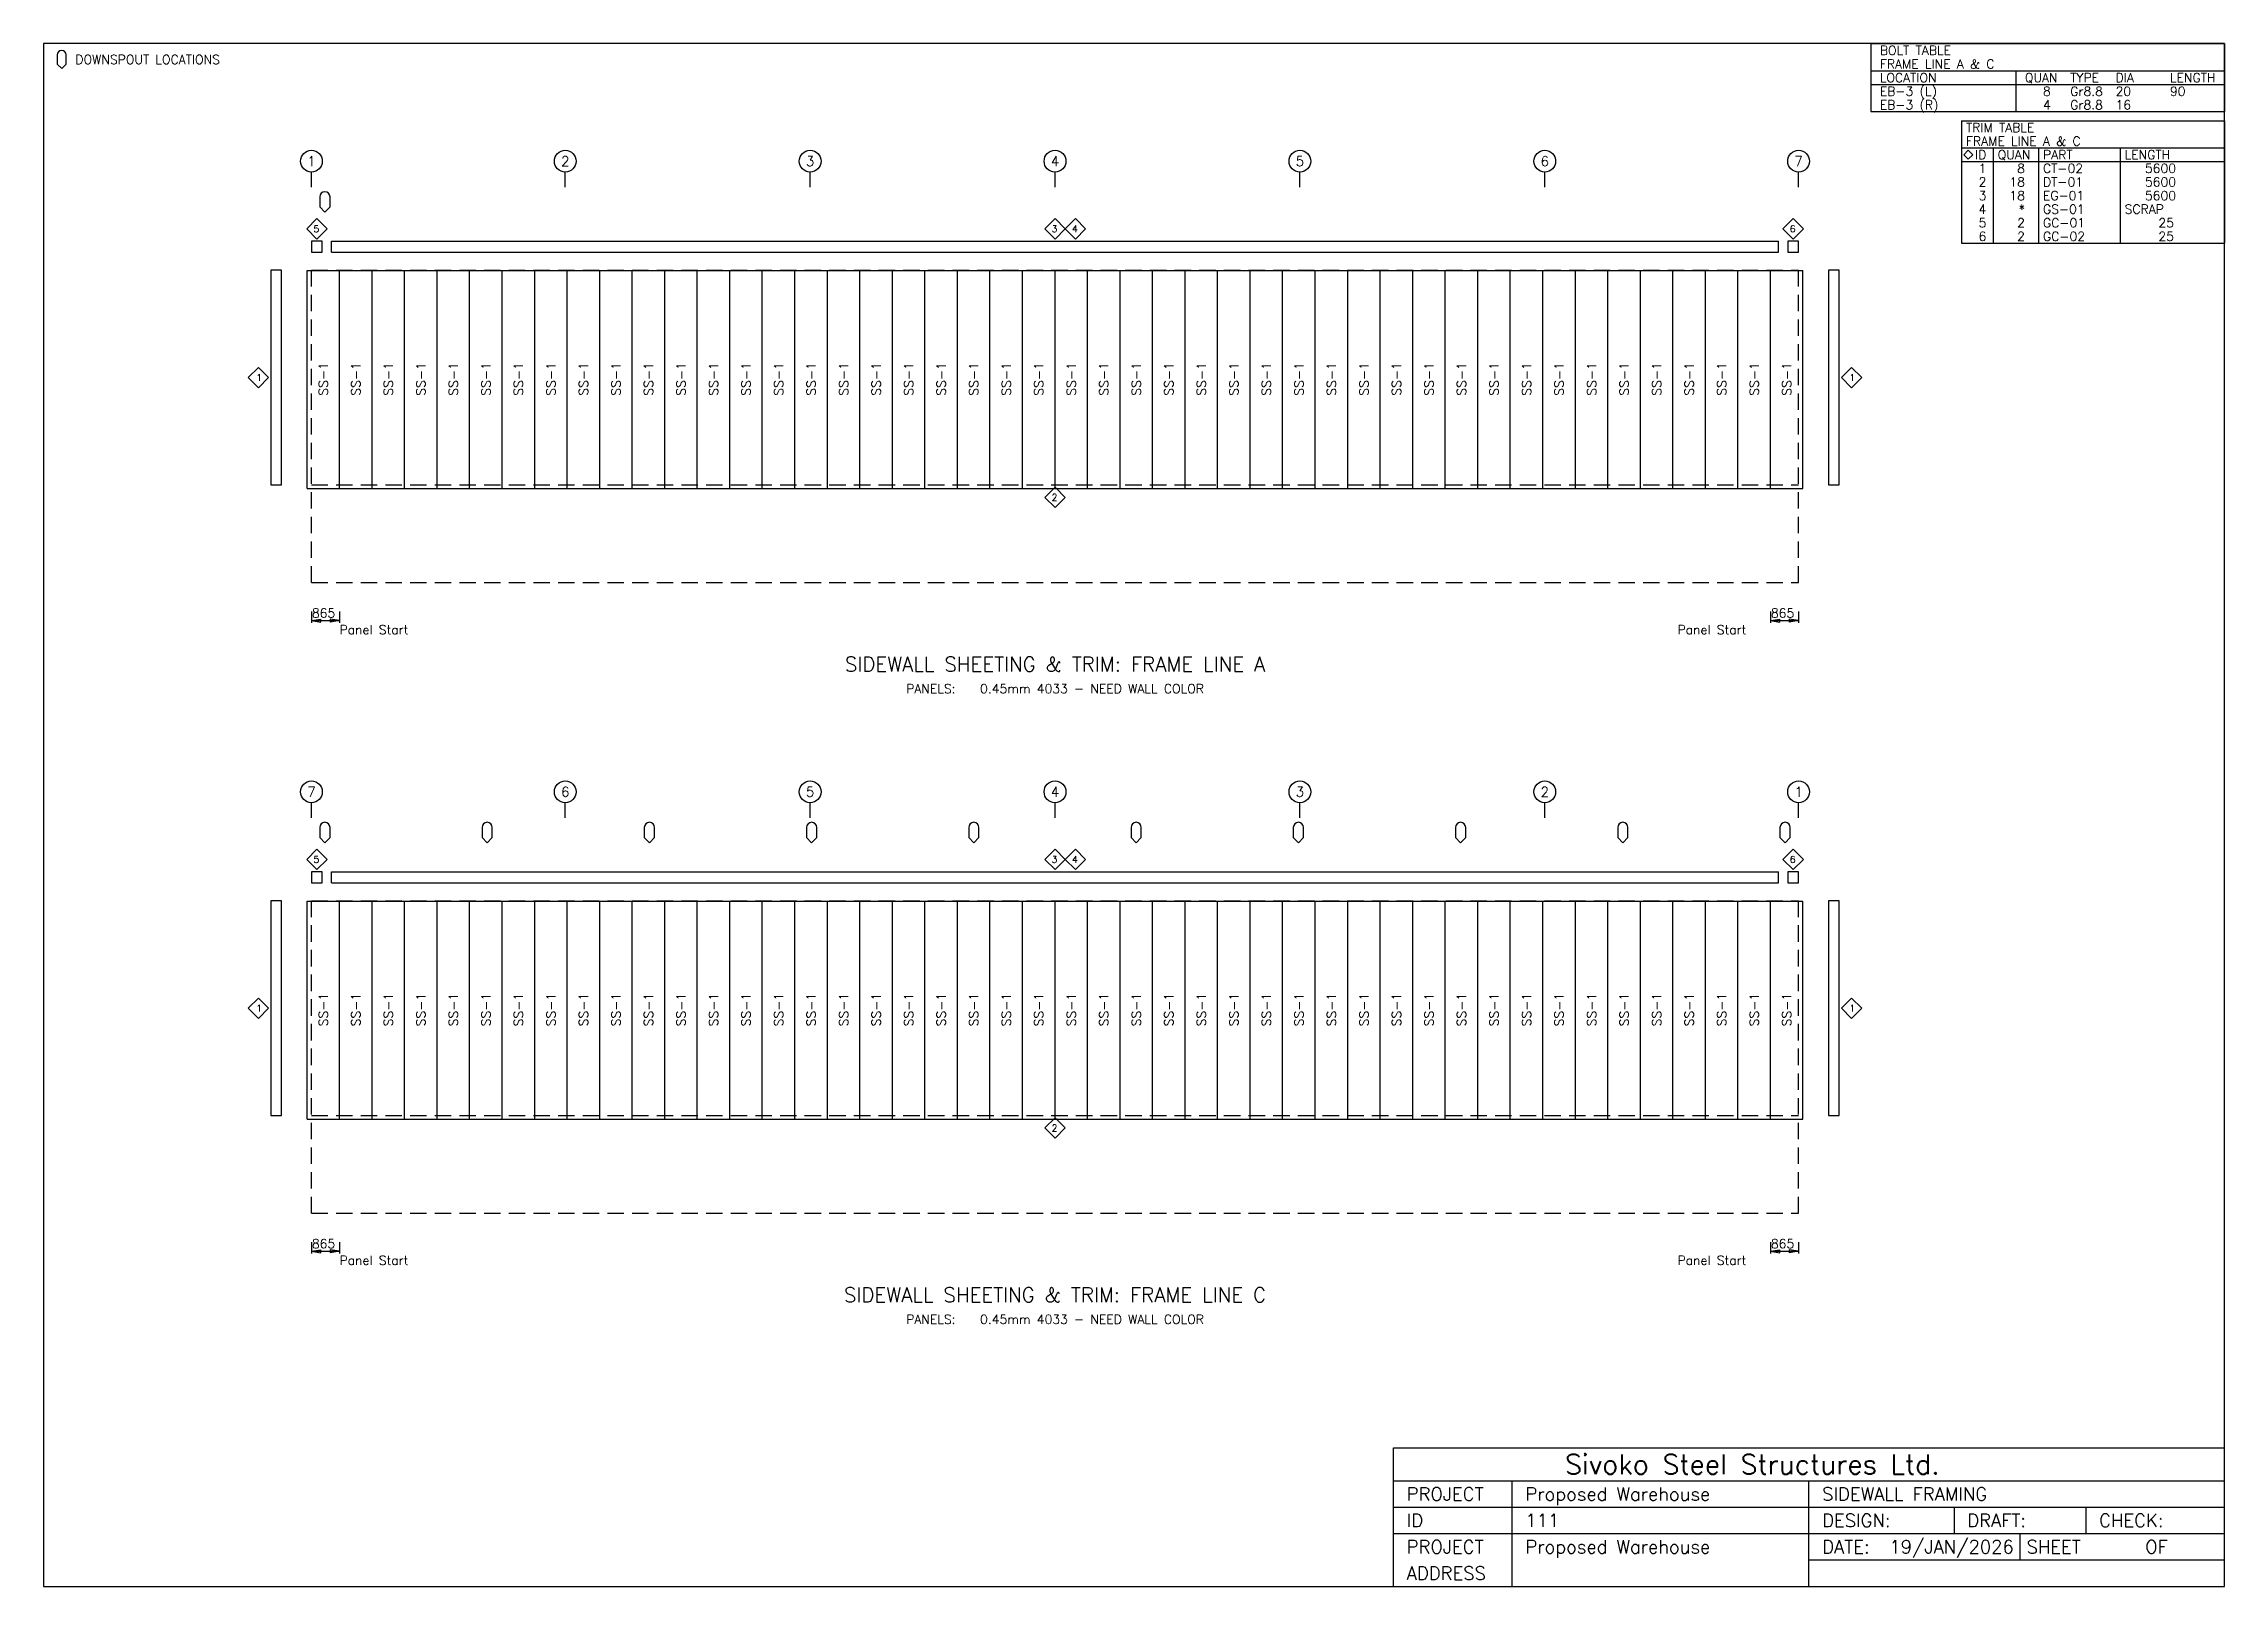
# Model space of a CAD drawing. Extents: x 0 to 67059, y 0 to 47420.
import ezdxf
from ezdxf.enums import TextEntityAlignment as Align

# ---------------------------------------------------------------- set-up
doc = ezdxf.new("R2010")
doc.units = 0
doc.linetypes.add('CONTIN', pattern=[0])
doc.linetypes.add('DASHED', pattern=[758.33, 506.93, -251.4])
doc.layers.get('0').update_dxf_attribs({"linetype": 'CONTIN'})
for name, color, linetype in [('1', 7, 'CONTIN'), ('11', 7, 'CONTIN'), ('12', 6, 'CONTIN'), ('13', 1, 'CONTIN'), ('14', 7, 'CONTIN'), ('15', 7, 'CONTIN'), ('2', 6, 'CONTIN'), ('22', 7, 'CONTIN'), ('26', 7, 'CONTIN'), ('3', 7, 'CONTIN'), ('5', 5, 'DASHED')]:
    doc.layers.add(name, color=color, linetype=linetype)
doc.styles.add('SIMPLEX', font='SIMPLEX')

# ---------------------------------------------------------------- blocks, each defined once
blk = doc.blocks.new('ARROW')
for p, q in [((0, 0), (-290, 48)), ((-290, 48), (-290, -48)), ((0, 0), (-290, -48))]:
    blk.add_line(p, q)
blk = doc.blocks.new('SHIELD')
for p, q in [((-12.7, 38.1), (-12.7, 12.7)), ((-12.7, 12.7), (0, 0)), ((0, 0), (12.7, 12.7)), ((12.7, 12.7), (12.7, 38.1))]:
    blk.add_line(p, q)
blk.add_arc((0, 38.1), 12.7, 0, 180)
blk = doc.blocks.new('DIAMOND')
for p, q in [((0, 25.4), (-12.7, 12.7)), ((-12.7, 12.7), (0, 0)), ((12.7, 12.7), (0, 25.4)), ((0, 0), (12.7, 12.7))]:
    blk.add_line(p, q)
blk = doc.blocks.new('SW1PNL')
at = {"layer": '1'}
for p, q in [((0, 10492.1982), (0, 10157.624)), ((334.574524, 10492.1982), (0, 10492.1982)), ((0, 10157.624), (334.574524, 10157.624)), ((334.574524, 10157.624), (334.574524, 10492.1982)), ((613.386658, 10157.624), (613.386658, 10492.1982)), ((613.386658, 10492.1982), (45116.6133, 10492.1982)), ((613.386658, 10157.624), (45116.6133, 10157.624)), ((45116.6133, 10157.624), (45116.6133, 10492.1982)), ((45395.4219, 10492.1982), (45395.4219, 10157.624)), ((45730, 10492.1982), (45395.4219, 10492.1982)), ((45395.4219, 10157.624), (45730, 10157.624)), ((45730, 10157.624), (45730, 10492.1982)), ((-915.72144, 9600), (-1250.2959, 9600)), ((-1250.2959, 9600), (-1250.2959, 3000.00024)), ((-915.72144, 3000), (-915.72144, 9600)), ((-135.04756, 9590.00098), (864.952454, 9590.00098)), ((-135.04756, 2890), (-135.04756, 9590.00098)), ((864.952454, 2890), (864.952454, 9590.00098)), ((864.952454, 9590.00098), (1864.95227, 9590.00098)), ((864.952454, 2890), (864.952454, 9590.00098)), ((1864.95227, 2890), (1864.95227, 9590.00098)), ((1864.95227, 9590.00098), (2864.95239, 9590.00098)), ((1864.95227, 2890), (1864.95227, 9590.00098)), ((2864.95239, 2890), (2864.95239, 9590.00098)), ((2864.95239, 9590.00098), (3864.95239, 9590.00098)), ((2864.95239, 2890), (2864.95239, 9590.00098)), ((3864.95239, 2890), (3864.95239, 9590.00098)), ((3864.95239, 9590.00098), (4864.95264, 9590.00098)), ((3864.95239, 2890), (3864.95239, 9590.00098)), ((4864.95264, 2890), (4864.95264, 9590.00098)), ((4864.95264, 9590.00098), (5864.95215, 9590.00098)), ((4864.95264, 2890), (4864.95264, 9590.00098)), ((5864.95215, 2890), (5864.95215, 9590.00098)), ((5864.95215, 9590.00098), (6864.95215, 9590.00098)), ((5864.95215, 2890), (5864.95215, 9590.00098)), ((6864.95215, 2890), (6864.95215, 9590.00098)), ((6864.95215, 9590.00098), (7864.95215, 9590.00098)), ((6864.95215, 2890), (6864.95215, 9590.00098)), ((7864.95215, 2890), (7864.95215, 9590.00098)), ((7864.95215, 9590.00098), (8864.95215, 9590.00098)), ((7864.95215, 2890), (7864.95215, 9590.00098)), ((8864.95215, 2890), (8864.95215, 9590.00098)), ((8864.95215, 9590.00098), (9864.95313, 9590.00098)), ((8864.95215, 2890), (8864.95215, 9590.00098)), ((9864.95313, 2890), (9864.95313, 9590.00098)), ((9864.95313, 9590.00098), (10864.9531, 9590.00098)), ((9864.95313, 2890), (9864.95313, 9590.00098)), ((10864.9521, 9590.00098), (11864.9521, 9590.00098)), ((10864.9521, 2890), (10864.9521, 9590.00098)), ((10864.9531, 2890), (10864.9531, 9590.00098)), ((11864.9521, 2890), (11864.9521, 9590.00098)), ((11864.9521, 9590.00098), (12864.9521, 9590.00098)), ((11864.9521, 2890), (11864.9521, 9590.00098)), ((12864.9521, 2890), (12864.9521, 9590.00098)), ((12864.9521, 9590.00098), (13864.9521, 9590.00098)), ((12864.9521, 2890), (12864.9521, 9590.00098)), ((13864.9521, 2890), (13864.9521, 9590.00098)), ((13864.9521, 9590.00098), (14864.9502, 9590.00098)), ((13864.9521, 2890), (13864.9521, 9590.00098)), ((14864.9502, 2890), (14864.9502, 9590.00098)), ((14864.9531, 9590.00098), (15864.9521, 9590.00098)), ((14864.9531, 2890), (14864.9531, 9590.00098)), ((15864.9521, 2890), (15864.9521, 9590.00098)), ((15864.9521, 9590.00098), (16864.9512, 9590.00098)), ((15864.9521, 2890), (15864.9521, 9590.00098)), ((16864.9512, 2890), (16864.9512, 9590.00098)), ((16864.9512, 9590.00098), (17864.9512, 9590.00098)), ((16864.9512, 2890), (16864.9512, 9590.00098)), ((17864.9512, 2890), (17864.9512, 9590.00098)), ((17864.9531, 9590.00098), (18864.9512, 9590.00098)), ((17864.9531, 2890), (17864.9531, 9590.00098)), ((18864.9512, 2890), (18864.9512, 9590.00098)), ((18864.9512, 9590.00098), (19864.9512, 9590.00098)), ((18864.9512, 2890), (18864.9512, 9590.00098)), ((19864.9512, 2890), (19864.9512, 9590.00098)), ((19864.9531, 9590.00098), (20864.9531, 9590.00098)), ((19864.9531, 2890), (19864.9531, 9590.00098)), ((20864.9531, 2890), (20864.9531, 9590.00098)), ((20864.9531, 9590.00098), (21864.9512, 9590.00098)), ((20864.9531, 2890), (20864.9531, 9590.00098)), ((21864.9512, 2890), (21864.9512, 9590.00098)), ((21864.9512, 9590.00098), (22864.9512, 9590.00098)), ((21864.9512, 2890), (21864.9512, 9590.00098)), ((22864.9512, 2890), (22864.9512, 9590.00098)), ((22864.9531, 9590.00098), (23864.9531, 9590.00098)), ((22864.9531, 2890), (22864.9531, 9590.00098)), ((23864.9531, 2890), (23864.9531, 9590.00098)), ((23864.9531, 9590.00098), (24864.9512, 9590.00098)), ((23864.9531, 2890), (23864.9531, 9590.00098)), ((24864.9512, 2890), (24864.9512, 9590.00098)), ((24864.9512, 9590.00098), (25864.9512, 9590.00098)), ((24864.9512, 2890), (24864.9512, 9590.00098)), ((25864.9512, 2890), (25864.9512, 9590.00098)), ((25864.9531, 9590.00098), (26864.9512, 9590.00098)), ((25864.9531, 2890), (25864.9531, 9590.00098)), ((26864.9512, 2890), (26864.9512, 9590.00098)), ((26864.9512, 9590.00098), (27864.9531, 9590.00098)), ((26864.9512, 2890), (26864.9512, 9590.00098)), ((27864.9531, 2890), (27864.9531, 9590.00098)), ((27864.9531, 9590.00098), (28864.9531, 9590.00098)), ((27864.9531, 2890), (27864.9531, 9590.00098)), ((28864.9531, 2890), (28864.9531, 9590.00098)), ((28864.9531, 9590.00098), (29864.9531, 9590.00098)), ((28864.9531, 2890), (28864.9531, 9590.00098)), ((29864.9531, 2890), (29864.9531, 9590.00098)), ((29864.9531, 9590.00098), (30864.9531, 9590.00098)), ((29864.9531, 2890), (29864.9531, 9590.00098)), ((30864.9512, 9590.00098), (31864.9512, 9590.00098)), ((30864.9512, 2890), (30864.9512, 9590.00098)), ((30864.9531, 2890), (30864.9531, 9590.00098)), ((31864.9512, 2890), (31864.9512, 9590.00098)), ((31864.9512, 9590.00098), (32864.9531, 9590.00098)), ((31864.9512, 2890), (31864.9512, 9590.00098)), ((32864.9531, 2890), (32864.9531, 9590.00098)), ((32864.9531, 9590.00098), (33864.9531, 9590.00098)), ((32864.9531, 2890), (32864.9531, 9590.00098)), ((33864.9531, 2890), (33864.9531, 9590.00098)), ((33864.9531, 9590.00098), (34864.9531, 9590.00098)), ((33864.9531, 2890), (33864.9531, 9590.00098)), ((34864.9531, 2890), (34864.9531, 9590.00098)), ((34864.9531, 9590.00098), (35864.9531, 9590.00098)), ((34864.9531, 2890), (34864.9531, 9590.00098)), ((35864.9531, 2890), (35864.9531, 9590.00098)), ((35864.9531, 9590.00098), (36864.957, 9590.00098)), ((35864.9531, 2890), (35864.9531, 9590.00098)), ((36864.9492, 9590.00098), (37864.9492, 9590.00098)), ((36864.9492, 2890), (36864.9492, 9590.00098)), ((36864.957, 2890), (36864.957, 9590.00098)), ((37864.9492, 2890), (37864.9492, 9590.00098)), ((37864.9492, 9590.00098), (38864.9531, 9590.00098)), ((37864.9492, 2890), (37864.9492, 9590.00098)), ((38864.9531, 2890), (38864.9531, 9590.00098)), ((38864.9531, 9590.00098), (39864.9531, 9590.00098)), ((38864.9531, 2890), (38864.9531, 9590.00098)), ((39864.9531, 2890), (39864.9531, 9590.00098)), ((39864.9531, 9590.00098), (40864.9531, 9590.00098)), ((39864.9531, 2890), (39864.9531, 9590.00098)), ((40864.9531, 2890), (40864.9531, 9590.00098)), ((40864.9531, 9590.00098), (41864.9531, 9590.00098)), ((40864.9531, 2890), (40864.9531, 9590.00098)), ((41864.9531, 2890), (41864.9531, 9590.00098)), ((41864.9531, 9590.00098), (42864.9531, 9590.00098)), ((41864.9531, 2890), (41864.9531, 9590.00098)), ((42864.9531, 2890), (42864.9531, 9590.00098)), ((42864.9531, 9590.00098), (43864.957, 9590.00098)), ((42864.9531, 2890), (42864.9531, 9590.00098)), ((43864.9492, 9590.00098), (44864.9492, 9590.00098)), ((43864.9492, 2890), (43864.9492, 9590.00098)), ((43864.957, 2890), (43864.957, 9590.00098)), ((44864.9492, 2890), (44864.9492, 9590.00098)), ((44864.9492, 9590.00098), (45864.9531, 9590.00098)), ((44864.9492, 2890), (44864.9492, 9590.00098)), ((45864.9531, 2890), (45864.9531, 9590.00098)), ((46980.2031, 9600), (46645.625, 9600)), ((46645.625, 9600), (46645.625, 3000)), ((46980.2031, 3000.00024), (46980.2031, 9600)), ((-1250.2959, 3000.00024), (-915.72144, 3000)), ((-135.04756, 2890), (864.952454, 2890)), ((864.952454, 2890), (1864.95227, 2890)), ((1864.95227, 2890), (2864.95239, 2890)), ((2864.95239, 2890), (3864.95239, 2890)), ((3864.95239, 2890), (4864.95264, 2890)), ((4864.95264, 2890), (5864.95215, 2890)), ((5864.95215, 2890), (6864.95215, 2890)), ((6864.95215, 2890), (7864.95215, 2890)), ((7864.95215, 2890), (8864.95215, 2890)), ((8864.95215, 2890), (9864.95313, 2890)), ((9864.95313, 2890), (10864.9531, 2890)), ((10864.9521, 2890), (11864.9521, 2890)), ((11864.9521, 2890), (12864.9521, 2890)), ((12864.9521, 2890), (13864.9521, 2890)), ((13864.9521, 2890), (14864.9502, 2890)), ((14864.9531, 2890), (15864.9521, 2890)), ((15864.9521, 2890), (16864.9512, 2890)), ((16864.9512, 2890), (17864.9512, 2890)), ((17864.9531, 2890), (18864.9512, 2890)), ((18864.9512, 2890), (19864.9512, 2890)), ((19864.9531, 2890), (20864.9531, 2890)), ((20864.9531, 2890), (21864.9512, 2890)), ((21864.9512, 2890), (22864.9512, 2890)), ((22864.9531, 2890), (23864.9531, 2890)), ((23864.9531, 2890), (24864.9512, 2890)), ((24864.9512, 2890), (25864.9512, 2890)), ((25864.9531, 2890), (26864.9512, 2890)), ((26864.9512, 2890), (27864.9531, 2890)), ((27864.9531, 2890), (28864.9531, 2890)), ((28864.9531, 2890), (29864.9531, 2890)), ((29864.9531, 2890), (30864.9531, 2890)), ((30864.9512, 2890), (31864.9512, 2890)), ((31864.9512, 2890), (32864.9531, 2890)), ((32864.9531, 2890), (33864.9531, 2890)), ((33864.9531, 2890), (34864.9531, 2890)), ((34864.9531, 2890), (35864.9531, 2890)), ((35864.9531, 2890), (36864.957, 2890)), ((36864.9492, 2890), (37864.9492, 2890)), ((37864.9492, 2890), (38864.9531, 2890)), ((38864.9531, 2890), (39864.9531, 2890)), ((39864.9531, 2890), (40864.9531, 2890)), ((40864.9531, 2890), (41864.9531, 2890)), ((41864.9531, 2890), (42864.9531, 2890)), ((42864.9531, 2890), (43864.957, 2890)), ((43864.9492, 2890), (44864.9492, 2890)), ((44864.9492, 2890), (45864.9531, 2890)), ((46645.625, 3000), (46980.2031, 3000.00024))]:
    blk.add_line(p, q, dxfattribs=at)
at = {"layer": '12'}
for p, q in [((0, 12148.3428), (0, 12616.7471)), ((7804.99951, 12148.3428), (7804.99951, 12616.7471)), ((15335, 12148.3428), (15335, 12616.7471)), ((22865, 12148.3428), (22865, 12616.7471)), ((30395.002, 12148.3428), (30395.002, 12616.7471)), ((37925, 12148.3428), (37925, 12616.7471)), ((45730, 12148.3428), (45730, 12616.7471)), ((0, -892.19873), (0, -1240.7139)), ((864.952454, -892.19873), (864.952454, -1240.7139)), ((44864.9492, -892.19873), (44864.9492, -1240.7139)), ((45730, -892.19873), (45730, -1240.7139))]:
    blk.add_line(p, q, dxfattribs=at)
at = {"layer": '13'}
for centre in [(0, 12951.3213), (7804.99951, 12951.3213), (15335, 12951.3213), (22865, 12951.3213), (30395.002, 12951.3213), (37925, 12951.3213), (45730, 12951.3213)]:
    blk.add_circle(centre, 334.574524, dxfattribs=at)
at = {"layer": '2'}
for p, q in [((0, -1171.0109), (864.952454, -1171.0109)), ((44864.9492, -1171.0109), (45730, -1171.0109))]:
    blk.add_line(p, q, dxfattribs=at)
at = {"layer": '5'}
for p, q in [((0, 0), (0, 9600)), ((0, 9600), (45730, 9600)), ((45730, 0), (45730, 9600)), ((0, 0), (0, 3000)), ((0, 3000), (45730, 3000)), ((45730, 0), (45730, 3000)), ((0, 0), (45730, 0))]:
    blk.add_line(p, q, dxfattribs=at)
at = {"layer": '2'}
for name, p, xscale, yscale, zscale in [('SHIELD', (415, 11387.1855), 12.3489609, 12.3489609, 12.3489609), ('DIAMOND', (167.287262, 10559.1123), 24.6979237, 24.6979237, 24.6979237), ('DIAMOND', (22865, 10559.1123), 24.6979237, 24.6979237, 24.6979237), ('DIAMOND', (23492.3262, 10559.1123), 24.6979237, 24.6979237, 24.6979237), ('DIAMOND', (45562.7109, 10559.1123), 24.6979237, 24.6979237, 24.6979237), ('DIAMOND', (-1630.8746, 5986.33643), 24.6979237, 24.6979237, 24.6979237), ('DIAMOND', (47360.7813, 5986.33594), 24.6979237, 24.6979237, 24.6979237), ('DIAMOND', (22865, 2305.75781), 24.6979237, 24.6979237, 24.6979237)]:
    blk.add_blockref(name, p, dxfattribs=dict(at, xscale=xscale, yscale=yscale, zscale=zscale))
at = {"layer": '2', "rotation": 180}
for p in [(0, -1171.0109), (44864.9492, -1171.0109)]:
    blk.add_blockref('ARROW', p, dxfattribs=at)
at = {"layer": '2'}
for p in [(864.952454, -1171.0109), (45730, -1171.0109)]:
    blk.add_blockref('ARROW', p, dxfattribs=at)
at = {"layer": '11', "style": 'SIMPLEX'}
for p in [(14.258045, -1078.0735), (44879.2578, -1078.0735)]:
    blk.add_text('865', height=278.812103, dxfattribs=at).set_placement(p)
at = {"layer": '13', "style": 'SIMPLEX'}
for s, p in [('1', (0, 12800.7627)), ('2', (7804.99951, 12800.7627)), ('3', (15335, 12800.7627)), ('4', (22865, 12800.7627)), ('5', (30395.002, 12800.7627)), ('6', (37925, 12800.7627)), ('7', (45730, 12800.7627))]:
    blk.add_text(s, height=301.117096, dxfattribs=at).set_placement(p, align=Align.CENTER)
at = {"layer": '15', "style": 'SIMPLEX'}
for p in [(864.952454, -1589.2289), (42007.1289, -1589.2289)]:
    blk.add_text('Panel Start', height=278.812103, dxfattribs=at).set_placement(p)
for s, height, p in [('SIDEWALL SHEETING & TRIM: FRAME LINE A', 446.099365, (22865, -2732.3586)), ('PANELS:   0.45mm 4033 - NEED WALL COLOR', 278.812103, (22865, -3401.5081))]:
    blk.add_text(s, height=height, dxfattribs=at).set_placement(p, align=Align.CENTER)
at = {"layer": '2', "style": 'SIMPLEX'}
for s, p in [('5', (62.732731, 10768.2217)), ('3', (22760.4453, 10768.2217)), ('4', (23387.7715, 10768.2217)), ('6', (45458.1563, 10768.2217)), ('1', (-1698.8348, 6195.4458)), ('1', (47292.8164, 6195.44531)), ('2', (22760.4453, 2514.86694))]:
    blk.add_text(s, height=209.109085, dxfattribs=at).set_placement(p)
at = {"layer": '3', "style": 'SIMPLEX'}
for p in [(504.358459, 5745.10889), (1504.3584, 5745.10889), (2504.3584, 5745.10889), (3504.35864, 5745.10889), (4504.3584, 5745.10889), (5504.3584, 5745.10889), (6504.35889, 5745.10889), (7504.35791, 5745.10889), (8504.3584, 5745.10889), (9504.3584, 5745.10889), (10504.3584, 5745.10889), (11504.3584, 5745.10889), (12504.3584, 5745.10889), (13504.3584, 5745.10889), (14504.3564, 5745.10889), (15504.3584, 5745.10889), (16504.3574, 5745.10889), (17504.3574, 5745.10889), (18504.3594, 5745.10889), (19504.3574, 5745.10889), (20504.3594, 5745.10889), (21504.3574, 5745.10889), (22504.3574, 5745.10889), (23504.3594, 5745.10889), (24504.3574, 5745.10889), (25504.3574, 5745.10889), (26504.3594, 5745.10889), (27504.3594, 5745.10889), (28504.3594, 5745.10889), (29504.3594, 5745.10889), (30504.3613, 5745.10889), (31504.3555, 5745.10889), (32504.3594, 5745.10889), (33504.3594, 5745.10889), (34504.3594, 5745.10889), (35504.3594, 5745.10889), (36504.3594, 5745.10889), (37504.3555, 5745.10889), (38504.3555, 5745.10889), (39504.3555, 5745.10889), (40504.3594, 5745.10889), (41504.3594, 5745.10889), (42504.3594, 5745.10889), (43504.3594, 5745.10889), (44504.3555, 5745.10889), (45504.3555, 5745.10889)]:
    blk.add_text('SS-1', height=278.812103, rotation=90, dxfattribs=at).set_placement(p)
blk = doc.blocks.new('SW2PNL')
at = {"layer": '1'}
for p, q in [((0, 10492.1982), (0, 10157.624)), ((334.574524, 10492.1982), (0, 10492.1982)), ((0, 10157.624), (334.574524, 10157.624)), ((334.574524, 10157.624), (334.574524, 10492.1982)), ((613.386658, 10157.624), (613.386658, 10492.1982)), ((613.386658, 10492.1982), (45116.6133, 10492.1982)), ((613.386658, 10157.624), (45116.6133, 10157.624)), ((45116.6133, 10157.624), (45116.6133, 10492.1982)), ((45395.4219, 10492.1982), (45395.4219, 10157.624)), ((45730, 10492.1982), (45395.4219, 10492.1982)), ((45395.4219, 10157.624), (45730, 10157.624)), ((45730, 10157.624), (45730, 10492.1982)), ((-915.72144, 9600), (-1250.2959, 9600)), ((-1250.2959, 9600), (-1250.2959, 3000.00024)), ((-915.72144, 3000), (-915.72144, 9600)), ((-135.04756, 9590.00098), (864.952454, 9590.00098)), ((-135.04756, 2890), (-135.04756, 9590.00098)), ((864.952454, 2890), (864.952454, 9590.00098)), ((864.952454, 9590.00098), (1864.95227, 9590.00098)), ((864.952454, 2890), (864.952454, 9590.00098)), ((1864.95227, 2890), (1864.95227, 9590.00098)), ((1864.95227, 9590.00098), (2864.95239, 9590.00098)), ((1864.95227, 2890), (1864.95227, 9590.00098)), ((2864.95239, 2890), (2864.95239, 9590.00098)), ((2864.95239, 9590.00098), (3864.95239, 9590.00098)), ((2864.95239, 2890), (2864.95239, 9590.00098)), ((3864.95239, 2890), (3864.95239, 9590.00098)), ((3864.95239, 9590.00098), (4864.95264, 9590.00098)), ((3864.95239, 2890), (3864.95239, 9590.00098)), ((4864.95264, 2890), (4864.95264, 9590.00098)), ((4864.95264, 9590.00098), (5864.95215, 9590.00098)), ((4864.95264, 2890), (4864.95264, 9590.00098)), ((5864.95215, 2890), (5864.95215, 9590.00098)), ((5864.95215, 9590.00098), (6864.95215, 9590.00098)), ((5864.95215, 2890), (5864.95215, 9590.00098)), ((6864.95215, 2890), (6864.95215, 9590.00098)), ((6864.95215, 9590.00098), (7864.95215, 9590.00098)), ((6864.95215, 2890), (6864.95215, 9590.00098)), ((7864.95215, 2890), (7864.95215, 9590.00098)), ((7864.95215, 9590.00098), (8864.95215, 9590.00098)), ((7864.95215, 2890), (7864.95215, 9590.00098)), ((8864.95215, 2890), (8864.95215, 9590.00098)), ((8864.95215, 9590.00098), (9864.95313, 9590.00098)), ((8864.95215, 2890), (8864.95215, 9590.00098)), ((9864.95313, 2890), (9864.95313, 9590.00098)), ((9864.95313, 9590.00098), (10864.9531, 9590.00098)), ((9864.95313, 2890), (9864.95313, 9590.00098)), ((10864.9521, 9590.00098), (11864.9521, 9590.00098)), ((10864.9521, 2890), (10864.9521, 9590.00098)), ((10864.9531, 2890), (10864.9531, 9590.00098)), ((11864.9521, 2890), (11864.9521, 9590.00098)), ((11864.9521, 9590.00098), (12864.9521, 9590.00098)), ((11864.9521, 2890), (11864.9521, 9590.00098)), ((12864.9521, 2890), (12864.9521, 9590.00098)), ((12864.9521, 9590.00098), (13864.9521, 9590.00098)), ((12864.9521, 2890), (12864.9521, 9590.00098)), ((13864.9521, 2890), (13864.9521, 9590.00098)), ((13864.9521, 9590.00098), (14864.9502, 9590.00098)), ((13864.9521, 2890), (13864.9521, 9590.00098)), ((14864.9502, 2890), (14864.9502, 9590.00098)), ((14864.9531, 9590.00098), (15864.9521, 9590.00098)), ((14864.9531, 2890), (14864.9531, 9590.00098)), ((15864.9521, 2890), (15864.9521, 9590.00098)), ((15864.9521, 9590.00098), (16864.9512, 9590.00098)), ((15864.9521, 2890), (15864.9521, 9590.00098)), ((16864.9512, 2890), (16864.9512, 9590.00098)), ((16864.9512, 9590.00098), (17864.9512, 9590.00098)), ((16864.9512, 2890), (16864.9512, 9590.00098)), ((17864.9512, 2890), (17864.9512, 9590.00098)), ((17864.9531, 9590.00098), (18864.9512, 9590.00098)), ((17864.9531, 2890), (17864.9531, 9590.00098)), ((18864.9512, 2890), (18864.9512, 9590.00098)), ((18864.9512, 9590.00098), (19864.9512, 9590.00098)), ((18864.9512, 2890), (18864.9512, 9590.00098)), ((19864.9512, 2890), (19864.9512, 9590.00098)), ((19864.9531, 9590.00098), (20864.9531, 9590.00098)), ((19864.9531, 2890), (19864.9531, 9590.00098)), ((20864.9531, 2890), (20864.9531, 9590.00098)), ((20864.9531, 9590.00098), (21864.9512, 9590.00098)), ((20864.9531, 2890), (20864.9531, 9590.00098)), ((21864.9512, 2890), (21864.9512, 9590.00098)), ((21864.9512, 9590.00098), (22864.9512, 9590.00098)), ((21864.9512, 2890), (21864.9512, 9590.00098)), ((22864.9512, 2890), (22864.9512, 9590.00098)), ((22864.9531, 9590.00098), (23864.9531, 9590.00098)), ((22864.9531, 2890), (22864.9531, 9590.00098)), ((23864.9531, 2890), (23864.9531, 9590.00098)), ((23864.9531, 9590.00098), (24864.9512, 9590.00098)), ((23864.9531, 2890), (23864.9531, 9590.00098)), ((24864.9512, 2890), (24864.9512, 9590.00098)), ((24864.9512, 9590.00098), (25864.9512, 9590.00098)), ((24864.9512, 2890), (24864.9512, 9590.00098)), ((25864.9512, 2890), (25864.9512, 9590.00098)), ((25864.9531, 9590.00098), (26864.9512, 9590.00098)), ((25864.9531, 2890), (25864.9531, 9590.00098)), ((26864.9512, 2890), (26864.9512, 9590.00098)), ((26864.9512, 9590.00098), (27864.9531, 9590.00098)), ((26864.9512, 2890), (26864.9512, 9590.00098)), ((27864.9531, 2890), (27864.9531, 9590.00098)), ((27864.9531, 9590.00098), (28864.9531, 9590.00098)), ((27864.9531, 2890), (27864.9531, 9590.00098)), ((28864.9531, 2890), (28864.9531, 9590.00098)), ((28864.9531, 9590.00098), (29864.9531, 9590.00098)), ((28864.9531, 2890), (28864.9531, 9590.00098)), ((29864.9531, 2890), (29864.9531, 9590.00098)), ((29864.9531, 9590.00098), (30864.9531, 9590.00098)), ((29864.9531, 2890), (29864.9531, 9590.00098)), ((30864.9512, 9590.00098), (31864.9512, 9590.00098)), ((30864.9512, 2890), (30864.9512, 9590.00098)), ((30864.9531, 2890), (30864.9531, 9590.00098)), ((31864.9512, 2890), (31864.9512, 9590.00098)), ((31864.9512, 9590.00098), (32864.9531, 9590.00098)), ((31864.9512, 2890), (31864.9512, 9590.00098)), ((32864.9531, 2890), (32864.9531, 9590.00098)), ((32864.9531, 9590.00098), (33864.9531, 9590.00098)), ((32864.9531, 2890), (32864.9531, 9590.00098)), ((33864.9531, 2890), (33864.9531, 9590.00098)), ((33864.9531, 9590.00098), (34864.9531, 9590.00098)), ((33864.9531, 2890), (33864.9531, 9590.00098)), ((34864.9531, 2890), (34864.9531, 9590.00098)), ((34864.9531, 9590.00098), (35864.9531, 9590.00098)), ((34864.9531, 2890), (34864.9531, 9590.00098)), ((35864.9531, 2890), (35864.9531, 9590.00098)), ((35864.9531, 9590.00098), (36864.957, 9590.00098)), ((35864.9531, 2890), (35864.9531, 9590.00098)), ((36864.9492, 9590.00098), (37864.9492, 9590.00098)), ((36864.9492, 2890), (36864.9492, 9590.00098)), ((36864.957, 2890), (36864.957, 9590.00098)), ((37864.9492, 2890), (37864.9492, 9590.00098)), ((37864.9492, 9590.00098), (38864.9531, 9590.00098)), ((37864.9492, 2890), (37864.9492, 9590.00098)), ((38864.9531, 2890), (38864.9531, 9590.00098)), ((38864.9531, 9590.00098), (39864.9531, 9590.00098)), ((38864.9531, 2890), (38864.9531, 9590.00098)), ((39864.9531, 2890), (39864.9531, 9590.00098)), ((39864.9531, 9590.00098), (40864.9531, 9590.00098)), ((39864.9531, 2890), (39864.9531, 9590.00098)), ((40864.9531, 2890), (40864.9531, 9590.00098)), ((40864.9531, 9590.00098), (41864.9531, 9590.00098)), ((40864.9531, 2890), (40864.9531, 9590.00098)), ((41864.9531, 2890), (41864.9531, 9590.00098)), ((41864.9531, 9590.00098), (42864.9531, 9590.00098)), ((41864.9531, 2890), (41864.9531, 9590.00098)), ((42864.9531, 2890), (42864.9531, 9590.00098)), ((42864.9531, 9590.00098), (43864.957, 9590.00098)), ((42864.9531, 2890), (42864.9531, 9590.00098)), ((43864.9492, 9590.00098), (44864.9492, 9590.00098)), ((43864.9492, 2890), (43864.9492, 9590.00098)), ((43864.957, 2890), (43864.957, 9590.00098)), ((44864.9492, 2890), (44864.9492, 9590.00098)), ((44864.9492, 9590.00098), (45864.9531, 9590.00098)), ((44864.9492, 2890), (44864.9492, 9590.00098)), ((45864.9531, 2890), (45864.9531, 9590.00098)), ((46980.2031, 9600), (46645.625, 9600)), ((46645.625, 9600), (46645.625, 3000)), ((46980.2031, 3000.00024), (46980.2031, 9600)), ((-1250.2959, 3000.00024), (-915.72144, 3000)), ((-135.04756, 2890), (864.952454, 2890)), ((864.952454, 2890), (1864.95227, 2890)), ((1864.95227, 2890), (2864.95239, 2890)), ((2864.95239, 2890), (3864.95239, 2890)), ((3864.95239, 2890), (4864.95264, 2890)), ((4864.95264, 2890), (5864.95215, 2890)), ((5864.95215, 2890), (6864.95215, 2890)), ((6864.95215, 2890), (7864.95215, 2890)), ((7864.95215, 2890), (8864.95215, 2890)), ((8864.95215, 2890), (9864.95313, 2890)), ((9864.95313, 2890), (10864.9531, 2890)), ((10864.9521, 2890), (11864.9521, 2890)), ((11864.9521, 2890), (12864.9521, 2890)), ((12864.9521, 2890), (13864.9521, 2890)), ((13864.9521, 2890), (14864.9502, 2890)), ((14864.9531, 2890), (15864.9521, 2890)), ((15864.9521, 2890), (16864.9512, 2890)), ((16864.9512, 2890), (17864.9512, 2890)), ((17864.9531, 2890), (18864.9512, 2890)), ((18864.9512, 2890), (19864.9512, 2890)), ((19864.9531, 2890), (20864.9531, 2890)), ((20864.9531, 2890), (21864.9512, 2890)), ((21864.9512, 2890), (22864.9512, 2890)), ((22864.9531, 2890), (23864.9531, 2890)), ((23864.9531, 2890), (24864.9512, 2890)), ((24864.9512, 2890), (25864.9512, 2890)), ((25864.9531, 2890), (26864.9512, 2890)), ((26864.9512, 2890), (27864.9531, 2890)), ((27864.9531, 2890), (28864.9531, 2890)), ((28864.9531, 2890), (29864.9531, 2890)), ((29864.9531, 2890), (30864.9531, 2890)), ((30864.9512, 2890), (31864.9512, 2890)), ((31864.9512, 2890), (32864.9531, 2890)), ((32864.9531, 2890), (33864.9531, 2890)), ((33864.9531, 2890), (34864.9531, 2890)), ((34864.9531, 2890), (35864.9531, 2890)), ((35864.9531, 2890), (36864.957, 2890)), ((36864.9492, 2890), (37864.9492, 2890)), ((37864.9492, 2890), (38864.9531, 2890)), ((38864.9531, 2890), (39864.9531, 2890)), ((39864.9531, 2890), (40864.9531, 2890)), ((40864.9531, 2890), (41864.9531, 2890)), ((41864.9531, 2890), (42864.9531, 2890)), ((42864.9531, 2890), (43864.957, 2890)), ((43864.9492, 2890), (44864.9492, 2890)), ((44864.9492, 2890), (45864.9531, 2890)), ((46645.625, 3000), (46980.2031, 3000.00024))]:
    blk.add_line(p, q, dxfattribs=at)
at = {"layer": '12'}
for p, q in [((0, 12148.3428), (0, 12616.7471)), ((7804.99951, 12148.3428), (7804.99951, 12616.7471)), ((15335, 12148.3428), (15335, 12616.7471)), ((22865, 12148.3428), (22865, 12616.7471)), ((30395.002, 12148.3428), (30395.002, 12616.7471)), ((37925, 12148.3428), (37925, 12616.7471)), ((45730, 12148.3428), (45730, 12616.7471)), ((0, -892.19873), (0, -1240.7139)), ((864.952454, -892.19873), (864.952454, -1240.7139)), ((44864.9492, -892.19873), (44864.9492, -1240.7139)), ((45730, -892.19873), (45730, -1240.7139))]:
    blk.add_line(p, q, dxfattribs=at)
at = {"layer": '13'}
for centre in [(0, 12951.3213), (7804.99951, 12951.3213), (15335, 12951.3213), (22865, 12951.3213), (30395.002, 12951.3213), (37925, 12951.3213), (45730, 12951.3213)]:
    blk.add_circle(centre, 334.574524, dxfattribs=at)
at = {"layer": '2'}
for p, q in [((0, -1171.0109), (864.952454, -1171.0109)), ((44864.9492, -1171.0109), (45730, -1171.0109))]:
    blk.add_line(p, q, dxfattribs=at)
at = {"layer": '5'}
for p, q in [((0, 0), (0, 9600)), ((0, 9600), (45730, 9600)), ((45730, 0), (45730, 9600)), ((0, 0), (0, 3000)), ((0, 3000), (45730, 3000)), ((45730, 0), (45730, 3000)), ((0, 0), (45730, 0))]:
    blk.add_line(p, q, dxfattribs=at)
at = {"layer": '2'}
for name, p, xscale, yscale, zscale in [('SHIELD', (415, 11387.1855), 12.3489609, 12.3489609, 12.3489609), ('SHIELD', (5403.90039, 11387.1855), 12.3489609, 12.3489609, 12.3489609), ('SHIELD', (10392.7998, 11387.1855), 12.3489609, 12.3489609, 12.3489609), ('SHIELD', (15381.6992, 11387.1855), 12.3489609, 12.3489609, 12.3489609), ('SHIELD', (20370.5996, 11387.1855), 12.3489609, 12.3489609, 12.3489609), ('SHIELD', (25359.5, 11387.1855), 12.3489609, 12.3489609, 12.3489609), ('SHIELD', (30348.3047, 11387.1855), 12.3489609, 12.3489609, 12.3489609), ('SHIELD', (35337.1992, 11387.1855), 12.3489609, 12.3489609, 12.3489609), ('SHIELD', (40326.1016, 11387.1855), 12.3489609, 12.3489609, 12.3489609), ('SHIELD', (45315, 11387.1855), 12.3489609, 12.3489609, 12.3489609), ('DIAMOND', (167.287262, 10559.1123), 24.6979237, 24.6979237, 24.6979237), ('DIAMOND', (22865, 10559.1123), 24.6979237, 24.6979237, 24.6979237), ('DIAMOND', (23492.3262, 10559.1123), 24.6979237, 24.6979237, 24.6979237), ('DIAMOND', (45562.7109, 10559.1123), 24.6979237, 24.6979237, 24.6979237), ('DIAMOND', (-1630.8746, 5986.33643), 24.6979237, 24.6979237, 24.6979237), ('DIAMOND', (47360.7813, 5986.33594), 24.6979237, 24.6979237, 24.6979237), ('DIAMOND', (22865, 2305.75781), 24.6979237, 24.6979237, 24.6979237)]:
    blk.add_blockref(name, p, dxfattribs=dict(at, xscale=xscale, yscale=yscale, zscale=zscale))
at = {"layer": '2', "rotation": 180}
for p in [(0, -1171.0109), (44864.9492, -1171.0109)]:
    blk.add_blockref('ARROW', p, dxfattribs=at)
at = {"layer": '2'}
for p in [(864.952454, -1171.0109), (45730, -1171.0109)]:
    blk.add_blockref('ARROW', p, dxfattribs=at)
at = {"layer": '11', "style": 'SIMPLEX'}
for p in [(14.258045, -1078.0735), (44879.2578, -1078.0735)]:
    blk.add_text('865', height=278.812103, dxfattribs=at).set_placement(p)
at = {"layer": '13', "style": 'SIMPLEX'}
for s, p in [('7', (0, 12800.7627)), ('6', (7804.99951, 12800.7627)), ('5', (15335, 12800.7627)), ('4', (22865, 12800.7627)), ('3', (30395.002, 12800.7627)), ('2', (37925, 12800.7627)), ('1', (45730, 12800.7627))]:
    blk.add_text(s, height=301.117096, dxfattribs=at).set_placement(p, align=Align.CENTER)
at = {"layer": '15', "style": 'SIMPLEX'}
for p in [(864.952454, -1589.2289), (42007.1289, -1589.2289)]:
    blk.add_text('Panel Start', height=278.812103, dxfattribs=at).set_placement(p)
for s, height, p in [('SIDEWALL SHEETING & TRIM: FRAME LINE C', 446.099365, (22865, -2732.3586)), ('PANELS:   0.45mm 4033 - NEED WALL COLOR', 278.812103, (22865, -3401.5081))]:
    blk.add_text(s, height=height, dxfattribs=at).set_placement(p, align=Align.CENTER)
at = {"layer": '2', "style": 'SIMPLEX'}
for s, p in [('5', (62.732731, 10768.2217)), ('3', (22760.4453, 10768.2217)), ('4', (23387.7715, 10768.2217)), ('6', (45458.1563, 10768.2217)), ('1', (-1698.8348, 6195.4458)), ('1', (47292.8164, 6195.44531)), ('2', (22760.4453, 2514.86694))]:
    blk.add_text(s, height=209.109085, dxfattribs=at).set_placement(p)
at = {"layer": '3', "style": 'SIMPLEX'}
for p in [(504.358459, 5745.10889), (1504.3584, 5745.10889), (2504.3584, 5745.10889), (3504.35864, 5745.10889), (4504.3584, 5745.10889), (5504.3584, 5745.10889), (6504.35889, 5745.10889), (7504.35791, 5745.10889), (8504.3584, 5745.10889), (9504.3584, 5745.10889), (10504.3584, 5745.10889), (11504.3584, 5745.10889), (12504.3584, 5745.10889), (13504.3584, 5745.10889), (14504.3564, 5745.10889), (15504.3584, 5745.10889), (16504.3574, 5745.10889), (17504.3574, 5745.10889), (18504.3594, 5745.10889), (19504.3574, 5745.10889), (20504.3594, 5745.10889), (21504.3574, 5745.10889), (22504.3574, 5745.10889), (23504.3594, 5745.10889), (24504.3574, 5745.10889), (25504.3574, 5745.10889), (26504.3594, 5745.10889), (27504.3594, 5745.10889), (28504.3594, 5745.10889), (29504.3594, 5745.10889), (30504.3613, 5745.10889), (31504.3555, 5745.10889), (32504.3594, 5745.10889), (33504.3594, 5745.10889), (34504.3594, 5745.10889), (35504.3594, 5745.10889), (36504.3594, 5745.10889), (37504.3555, 5745.10889), (38504.3555, 5745.10889), (39504.3555, 5745.10889), (40504.3594, 5745.10889), (41504.3594, 5745.10889), (42504.3594, 5745.10889), (43504.3594, 5745.10889), (44504.3555, 5745.10889), (45504.3555, 5745.10889)]:
    blk.add_text('SS-1', height=278.812103, rotation=90, dxfattribs=at).set_placement(p)
blk = doc.blocks.new('SW2TRIM')
for p, q in [((-8085.5513, 0), (-8085.5513, -3763.9641)), ((-8085.5513, 0), (0, 0)), ((0, 0), (0, -3763.9641)), ((-8085.5513, -836.43634), (0, -836.43634)), ((-8085.5513, -1254.6545), (0, -1254.6545)), ((-7109.709, -836.43634), (-7109.709, -3763.9641)), ((-5715.6479, -836.43634), (-5715.6479, -3763.9641)), ((-3206.3391, -836.43634), (-3206.3391, -3763.9641)), ((-8085.5513, -3763.9641), (0, -3763.9641))]:
    blk.add_line(p, q)
at = {"layer": '14'}
for p, q in [((-8015.8486, -1045.5454), (-7876.4424, -906.13947)), ((-7876.4424, -1184.9515), (-8015.8486, -1045.5454)), ((-7876.4424, -906.13947), (-7737.0361, -1045.5454)), ((-7737.0361, -1045.5454), (-7876.4424, -1184.9515))]:
    blk.add_line(p, q, dxfattribs=at)
at = {"layer": '14', "style": 'SIMPLEX'}
for s, p in [('TRIM TABLE', (-7946.145, -348.51517)), ('FRAME LINE A & C', (-7946.145, -766.73334)), ('ID', (-7667.3335, -1184.9515)), ('QUAN', (-6970.3022, -1184.9515)), ('PART', (-5576.2417, -1184.9515)), ('LENGTH', (-3066.9331, -1184.9515))]:
    blk.add_text(s, height=278.812103, dxfattribs=at).set_placement(p)
at = {"layer": '26', "style": 'SIMPLEX'}
for s, height, p in [('1', 278.8121, (-7318.8174, -1603.1697)), ('8', 278.8121, (-6133.8662, -1603.1697)), ('2', 278.8121, (-7318.8174, -2021.3878)), ('18', 278.812103, (-6133.8662, -2021.3878)), ('3', 278.8121, (-7318.8174, -2439.6062)), ('4', 278.8121, (-7318.8174, -2857.8245)), ('18', 278.812103, (-6133.8662, -2439.6062)), ('*', 278.8121, (-6133.8662, -2857.8245)), ('5', 278.8121, (-7318.8174, -3276.0427)), ('2', 278.8121, (-6133.8662, -3276.0427)), ('6', 278.8121, (-7318.8174, -3694.2607)), ('2', 278.8121, (-6133.8662, -3694.2607))]:
    blk.add_text(s, height=height, dxfattribs=at).set_placement(p, align=Align.RIGHT)
for s, p in [('CT-02', (-5576.2417, -1603.1697)), ('   5600', (-3066.9331, -1603.1697)), ('DT-01', (-5576.2417, -2021.3878)), ('   5600', (-3066.9331, -2021.3878)), ('GS-01', (-5576.2417, -2857.8245)), ('EG-01', (-5576.2417, -2439.6062)), ('SCRAP', (-3066.9331, -2857.8245)), ('   5600', (-3066.9331, -2439.6062)), ('GC-01', (-5576.2417, -3276.0427)), ('     25', (-3066.9331, -3276.0427)), ('GC-02', (-5576.2417, -3694.2607)), ('     25', (-3066.9331, -3694.2607))]:
    blk.add_text(s, height=278.812103, dxfattribs=at).set_placement(p)
blk = doc.blocks.new('SW2BLT')
for p, q in [((-10873.672, 0), (0, 0)), ((-10873.672, 0), (-10873.672, -2091.0908)), ((0, 0), (0, -2091.0908)), ((-10873.672, -836.43634), (0, -836.43634)), ((-10873.672, -1254.6545), (0, -1254.6545)), ((-6412.6782, -836.43634), (-6412.6782, -1254.6545)), ((-6412.6782, -1254.6545), (-6412.6782, -2091.0908)), ((-10873.672, -2091.0908), (0, -2091.0908))]:
    blk.add_line(p, q)
at = {"layer": '14', "style": 'SIMPLEX'}
for s, p in [('BOLT TABLE', (-10594.859, -348.51517)), ('FRAME LINE A & C', (-10594.859, -766.73334)), ('LOCATION', (-10594.859, -1184.9515)), ('QUAN', (-6133.8662, -1184.9515)), ('TYPE', (-4739.8057, -1184.9515)), ('DIA', (-3345.7449, -1184.9515)), ('LENGTH', (-1672.8727, -1184.9515))]:
    blk.add_text(s, height=278.812103, dxfattribs=at).set_placement(p)
at = {"layer": '26', "style": 'SIMPLEX'}
for s, height, p in [('EB-3 (L)', 278.812103, (-10594.859, -1603.1697)), ('8', 278.8121, (-5576.2422, -1603.1697)), ('Gr8.8', 278.812103, (-4739.8057, -1603.1697)), ('20', 278.812103, (-3345.7449, -1603.1697)), ('90', 278.812103, (-1672.8727, -1603.1697)), ('EB-3 (R)', 278.812103, (-10594.859, -2021.3878)), ('4', 278.8121, (-5576.2422, -2021.3878)), ('Gr8.8', 278.812103, (-4739.8057, -2021.3878)), ('16', 278.812103, (-3345.7449, -2021.3878))]:
    blk.add_text(s, height=height, dxfattribs=at).set_placement(p)
blk = doc.blocks.new('TBL_DOWN')
at = {"layer": '2', "xscale": 10.9768543, "yscale": 10.9768543, "zscale": 10.9768543}
blk.add_blockref('SHIELD', (557.624207, -766.73334), dxfattribs=at)
at = {"layer": '14', "style": 'SIMPLEX'}
blk.add_text('DOWNSPOUT LOCATIONS', height=278.812103, dxfattribs=at).set_placement((975.842346, -627.32727))

msp = doc.modelspace()

# ---------------------------------------------------------------- linework, layer by layer
for p, q in [((41509.2695, 0), (41509.2695, 4258.22119)), ((41509.2695, 4258.22119), (67058.5938, 4258.22119)), ((67058.5938, 0), (67058.5938, 4258.22119)), ((41509.2695, 3244.35913), (67058.5938, 3244.35913)), ((45159.1758, 0), (45159.1758, 3244.35913)), ((54283.9375, 0), (54283.9375, 3244.35913)), ((41509.2695, 2433.26929), (67058.5938, 2433.26929)), ((58744.9297, 2433.26929), (58744.9297, 1622.17957)), ((62800.3789, 2433.26929), (62800.3789, 1622.17957)), ((41509.2695, 1622.17957), (67058.5938, 1622.17957)), ((60772.6445, 1622.17957), (60772.6445, 811.089722)), ((54283.9375, 811.089722), (67058.5938, 811.089722)), ((41509.2695, 0), (67058.5938, 0))]:
    msp.add_line(p, q)
at = {"layer": '22'}
for p, q in [((67058.5938, 47420.0117), (0, 47420.0117)), ((0, 47420.0117), (0, 0)), ((67058.5938, 0), (67058.5938, 47420.0117)), ((0, 0), (67058.5938, 0))]:
    msp.add_line(p, q, dxfattribs=at)

# ---------------------------------------------------------------- block references
for name, p in [('TBL_DOWN', (0, 47420.0117)), ('SW2BLT', (67058.5938, 47420.0117)), ('SW2TRIM', (67058.5938, 45050.1094)), ('SW1PNL', (8235.58398, 30854.7559)), ('SW2PNL', (8235.58398, 11470.7656))]:
    msp.add_blockref(name, p)

# ---------------------------------------------------------------- texts
at = {"layer": '14', "style": 'SIMPLEX'}
for s, height, p in [('Sivoko Steel Structures Ltd.', 608.317322, (46781.3555, 3447.1311)), ('PROJECT', 405.544861, (41914.8164, 2636.04175)), ('Proposed Warehouse', 405.544861, (45564.7188, 2636.04175)), ('SIDEWALL FRAMING', 405.544861, (54689.4766, 2636.04175)), ('ID', 405.544861, (41914.8164, 1824.95178)), ('111', 405.544861, (45564.7188, 1824.95178)), ('DESIGN:', 405.544861, (54689.4766, 1824.95178)), ('DRAFT:', 405.544861, (59150.4688, 1824.95178)), ('CHECK:', 405.544861, (63205.9219, 1824.95178)), ('PROJECT', 405.544861, (41914.8164, 1013.86218)), ('Proposed Warehouse', 405.544861, (45564.7188, 1013.86218)), ('DATE:', 405.544861, (54689.4766, 1013.86218)), ('19/JAN/2026', 405.544861, (56757.7617, 1013.86218)), ('SHEET', 405.544861, (60975.4258, 1013.86218)), ('OF', 405.544861, (64625.332, 1013.86218)), ('ADDRESS', 405.544861, (41914.8164, 202.77243))]:
    msp.add_text(s, height=height, dxfattribs=at).set_placement(p)

doc.saveas('drawing.dxf')
